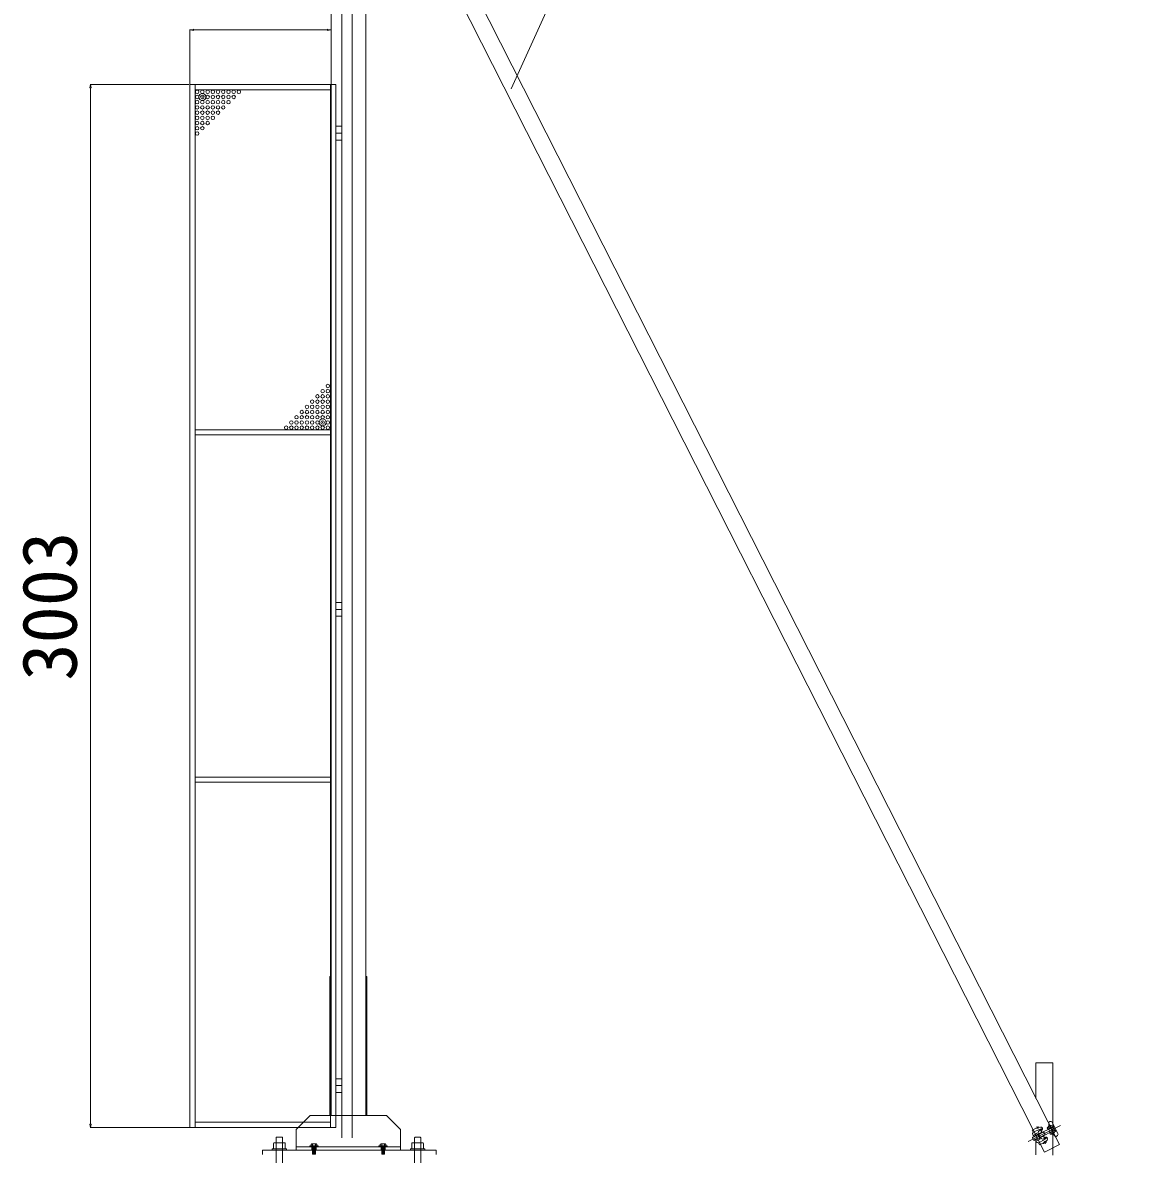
# Model space of a CAD drawing. Units: millimetres, scale not verified. Extents: x -10338 to 10338, y -7128 to 7128.
# Drawn here: x 2518 to 5770, y -4307 to -1049 of the extents above; entities that cross this region are included whole.
import ezdxf
from ezdxf.enums import TextEntityAlignment as Align

# ---------------------------------------------------------------- set-up
doc = ezdxf.new("R2010")
doc.units = ezdxf.units.MM
doc.header["$LTSCALE"] = 40
doc.header["$PDMODE"] = 32
doc.header["$PDSIZE"] = 20
doc.linetypes.add('CHAIN2', pattern=[12, 9, -1, 1, -1])
doc.linetypes.add('DOUBLE_CHAIN2', pattern=[12.8, 9, -1, 0.6, -0.6, 0.6, -1])
for name, color, linetype, lineweight in [('0-0_0', 7, 'Continuous', 9), ('0-4_CYG-36', 7, 'Continuous', 9), ('0-9_TEXT', 7, 'Continuous', 9), ('0-A_ﾒッｼュﾊﾟﾈﾙ用ﾌﾞﾛッｸ', 7, 'Continuous', 9), ('0-D_寸法', 7, 'Continuous', 9)]:
    doc.layers.add(name, color=color, linetype=linetype, lineweight=lineweight)
doc.styles.add('ＭＳ ゴシック', font='')
doc.styles.get('ＭＳ ゴシック').set_extended_font_data('MS Gothic')

msp = doc.modelspace()

# ---------------------------------------------------------------- linework, layer by layer
at = {"layer": '0-0_0', "color": 134}
for p, q in [((2711.78, -1237.22), (2713.44, -1227.22)), ((2711.78, -1237.22), (2715.11, -1237.22)), ((2713.44, -1227.22), (2715.11, -1237.22)), ((2711.78, -4220.22), (2713.44, -4230.22)), ((2711.78, -4220.22), (2715.11, -4220.22)), ((2713.44, -4230.22), (2715.11, -4220.22))]:
    msp.add_line(p, q, dxfattribs=at)
at = {"layer": '0-0_0'}
for p, q in [((2996.61, -1227.22), (2712.44, -1227.22)), ((2713.44, -1237.22), (2713.44, -4220.22)), ((2999.61, -4230.22), (2999.61, -1227.22)), ((3014.61, -4230.22), (3014.61, -1227.22)), ((3404.61, -4230.22), (3404.61, -1227.22)), ((3419.61, -1227.22), (3419.61, -4230.22)), ((3419.61, -4109.36), (3436.54, -4109.36)), ((2998.61, -4230.22), (2712.44, -4230.22))]:
    msp.add_line(p, q, dxfattribs=at)
for points in [[(3419.61, -1387.12), (3436.82, -1387.12), (3436.82, -1367.22)], [(3419.82, -1347.22), (3436.82, -1347.22), (3436.82, -1367.22), (3419.82, -1367.22)], [(3419.61, -2718.72), (3436.61, -2718.72), (3436.61, -2738.72)], [(3419.4, -2758.19), (3436.61, -2758.19), (3436.61, -2738.29), (3419.4, -2738.29)], [(3436.61, -4110.22), (3436.61, -4090.22), (3419.61, -4090.22)], [(3419.4, -4129.26), (3436.61, -4129.26), (3436.61, -4109.36), (3419.4, -4109.36)]]:
    msp.add_lwpolyline(points, dxfattribs=at)
at = {"layer": '0-4_CYG-36'}
for p, q in [((3505.9, -4195.76), (3505.9, 204.24)), ((5502.56, -4278.72), (3337.24, -10.64)), ((5459.29, -4300.84), (3441.16, -322.9)), ((3402.7, -3795.76), (3402.7, -4195.76)), ((3402.7, -3795.76), (3405.9, -3795.76)), ((3509.1, -3795.76), (3505.9, -3795.76)), ((3509.1, -3795.76), (3509.1, -4195.76)), ((5483.36, -4309.81), (5483.36, -4043.92)), ((3305.9, -4235.76), (3345.9, -4195.76)), ((3565.9, -4195.76), (3345.9, -4195.76)), ((3565.9, -4195.76), (3605.9, -4235.76)), ((3305.9, -4235.76), (3305.9, -4295.76)), ((3605.9, -4295.76), (3605.9, -4235.76)), ((5440.66, -4233.76), (5437.49, -4227.39)), ((5483.37, -4229.17), (5442.38, -4249.52)), ((5443.88, -4239.99), (5452.4, -4233.71)), ((5452.86, -4230.92), (5453, -4231.21)), ((5453, -4231.21), (5453.61, -4232.44)), ((5467.44, -4231.5), (5482.14, -4225.1)), ((5468.72, -4234.44), (5467.44, -4231.5)), ((5468.72, -4234.44), (5483.42, -4228.03)), ((5470.62, -4215.41), (5475.1, -4213.19)), ((5485.65, -4249.06), (5472.69, -4222.95)), ((5474.59, -4233.54), (5473.92, -4232.17)), ((5474.59, -4233.53), (5473.92, -4232.17)), ((5477.82, -4226.54), (5478, -4226.9)), ((5479.97, -4230.87), (5479.42, -4229.77)), ((5479.96, -4230.86), (5479.42, -4229.77)), ((5481.8, -4215.44), (5497.81, -4247.69)), ((5487.82, -4238.14), (5483.37, -4229.17)), ((5489.16, -4237.47), (5484.71, -4228.51)), ((3248.24, -4257.95), (3248.24, -4828.06)), ((3266.14, -4257.95), (3248.24, -4257.95)), ((3266.14, -4425.1), (3266.14, -4257.95)), ((3646.21, -4259.94), (3646.21, -4425.1)), ((3662.13, -4257.95), (3648.2, -4257.95)), ((3664.12, -4828.06), (3664.12, -4259.94)), ((5423.89, -4237.77), (5426.82, -4243.68)), ((5424.82, -4258.24), (5424.55, -4259.88)), ((5424.55, -4259.88), (5427.8, -4266.42)), ((5432.32, -4254.52), (5424.82, -4258.24)), ((5433.46, -4255.07), (5426.12, -4258.71)), ((5429.26, -4267.2), (5427.8, -4266.42)), ((5436.76, -4263.48), (5429.26, -4267.2)), ((5437.02, -4262.24), (5429.68, -4265.88)), ((5431.24, -4249.49), (5430.91, -4251.55)), ((5431.24, -4249.49), (5437.8, -4246.2)), ((5434.76, -4308.86), (5434.76, -4264.47)), ((5441.34, -4250.04), (5435.89, -4252.72)), ((5440.12, -4267.4), (5438.27, -4266.38)), ((5446.7, -4264.12), (5440.12, -4267.38)), ((5445.82, -4258.95), (5440.34, -4261.68)), ((5442.48, -4248.36), (5442.04, -4247.46)), ((5451.31, -4243.98), (5442.48, -4248.36)), ((5457.63, -4243.07), (5442.96, -4250.35)), ((5461.14, -4250.26), (5446.47, -4257.54)), ((5487.82, -4238.14), (5446.77, -4258.52)), ((5456.64, -4254.72), (5447.82, -4259.1)), ((5447.82, -4259.1), (5448.26, -4259.99)), ((5448.62, -4238.55), (5451.31, -4243.98)), ((5449.22, -4239.78), (5452.4, -4237.44)), ((5455.32, -4263.06), (5465.48, -4260.06)), ((5456.43, -4242.55), (5457.59, -4243.1)), ((5459.34, -4260.15), (5456.64, -4254.72)), ((5458.73, -4258.92), (5462.51, -4257.81)), ((5460.88, -4251.51), (5461.14, -4250.26)), ((5488.76, -4238.79), (5474.77, -4246.62)), ((5476.34, -4249.42), (5474.77, -4246.62)), ((5490.32, -4241.58), (5476.34, -4249.42)), ((5479.72, -4243.86), (5479.04, -4242.49)), ((5479.72, -4243.86), (5479.04, -4242.5)), ((5481.18, -4246.81), (5481.14, -4246.72)), ((5484.96, -4240.92), (5484.41, -4239.82)), ((5484.96, -4240.92), (5484.42, -4239.83)), ((5486.56, -4244.14), (5486.38, -4243.79)), ((5495.55, -4254.39), (5491.07, -4256.61)), ((3208.95, -4295.76), (3708.9, -4295.76)), ((3208.95, -4295.76), (3208.95, -4307.7)), ((3240.28, -4291.83), (3240.28, -4275.91)), ((3242.26, -4273.92), (3272.11, -4273.92)), ((3274.1, -4275.91), (3274.1, -4291.83)), ((3305.9, -4285.76), (3605.9, -4285.76)), ((3348.72, -4283.38), (3348.72, -4279.4)), ((3350.71, -4277.4), (3362.65, -4277.4)), ((3352.7, -4283.38), (3352.7, -4277.4)), ((3360.66, -4283.38), (3360.66, -4277.4)), ((3364.64, -4279.4), (3364.64, -4283.38)), ((3547.71, -4283.38), (3547.71, -4279.4)), ((3549.7, -4277.4), (3561.64, -4277.4)), ((3551.69, -4283.38), (3551.69, -4277.4)), ((3559.65, -4277.4), (3559.65, -4283.38)), ((3563.63, -4279.4), (3563.63, -4283.38)), ((3638.25, -4291.83), (3638.25, -4275.91)), ((3640.24, -4273.92), (3670.09, -4273.92)), ((3672.08, -4275.91), (3672.08, -4291.83)), ((3708.89, -4295.76), (3708.89, -4307.7)), ((5445.01, -4280.32), (5442.07, -4274.4)), ((5456.02, -4275.97), (5455.47, -4274.86)), ((5462.17, -4277.1), (5458.39, -4269.49)), ((5459.29, -4300.84), (5502.56, -4278.72))]:
    msp.add_line(p, q, dxfattribs=at)
at = {"layer": '0-4_CYG-36', "linetype": 'CHAIN2'}
msp.add_line((5505.03, -4224.01), (5411.92, -4270.23), dxfattribs=at)
at = {"layer": '0-4_CYG-36', "linetype": 'DOUBLE_CHAIN2'}
for p, q in [((3350.71, -4285.36), (3350.71, -4295.31)), ((3360.66, -4285.36), (3352.7, -4285.36)), ((3360.66, -4287.36), (3352.7, -4285.36)), ((3360.66, -4289.34), (3352.7, -4287.36)), ((3360.66, -4291.34), (3352.7, -4289.34)), ((3360.66, -4293.32), (3352.7, -4291.34)), ((3360.66, -4295.31), (3352.7, -4293.32)), ((3360.66, -4297.3), (3352.7, -4295.31)), ((3360.66, -4299.29), (3352.7, -4297.3)), ((3360.66, -4301.28), (3352.7, -4299.29)), ((3362.65, -4285.36), (3362.65, -4295.31)), ((3549.7, -4285.36), (3549.7, -4295.31)), ((3559.65, -4287.36), (3551.69, -4285.36)), ((3559.65, -4289.34), (3551.69, -4287.36)), ((3559.65, -4291.34), (3551.69, -4289.34)), ((3559.65, -4293.32), (3551.69, -4291.34)), ((3559.65, -4295.31), (3551.69, -4293.32)), ((3559.65, -4297.3), (3551.69, -4295.31)), ((3559.65, -4299.29), (3551.69, -4297.3)), ((3559.65, -4301.28), (3551.69, -4299.29)), ((3561.64, -4285.36), (3561.64, -4295.31)), ((3360.66, -4303.27), (3352.7, -4301.28)), ((3360.66, -4305.26), (3352.7, -4303.27)), ((3360.66, -4307.25), (3352.7, -4305.26)), ((3559.65, -4303.27), (3551.69, -4301.28)), ((3559.65, -4305.26), (3551.69, -4303.27)), ((3559.65, -4307.25), (3551.69, -4305.26))]:
    msp.add_line(p, q, dxfattribs=at)
at = {"layer": '0-4_CYG-36'}
for points in [[(5434.76, -4146.24), (5434.76, -4043.92), (5483.36, -4043.92)], [(5438.58, -4231.32), (5443.75, -4228.75), (5442.41, -4228.3), (5435.24, -4231.86), (5434.69, -4232.69)], [(5477.83, -4223.75), (5470.22, -4227.53), (5469.88, -4228.54)], [(5469.88, -4228.54), (5470.32, -4229.43), (5471.33, -4229.77), (5478.94, -4225.99), (5479.28, -4224.98), (5478.84, -4224.09)], [(3543.73, -4285.36), (3543.73, -4283.38), (3567.61, -4283.38), (3567.61, -4285.36)], [(5459.03, -4272.52), (5463.53, -4270.29), (5464.54, -4270.62), (5464.98, -4271.52), (5464.64, -4272.52), (5457.03, -4276.3), (5456.02, -4275.97)]]:
    msp.add_lwpolyline(points, dxfattribs=at)
for points in [[(5479.5, -4247.93), (5479.39, -4247.7), (5488.35, -4243.26), (5488.46, -4243.48), (5488.12, -4244.48), (5480.51, -4248.26)], [(3278.08, -4291.83), (3236.3, -4291.83), (3236.3, -4295.81), (3278.08, -4295.81)], [(3368.62, -4285.36), (3344.74, -4285.36), (3344.74, -4283.38), (3368.62, -4283.38)], [(3676.06, -4291.83), (3634.27, -4291.83), (3634.27, -4295.81), (3676.06, -4295.81)]]:
    msp.add_lwpolyline(points, close=True, dxfattribs=at)
at = {"layer": '0-4_CYG-36', "linetype": 'DOUBLE_CHAIN2'}
for points in [[(3352.7, -4283.38), (3352.7, -4307.25), (3360.66, -4307.25), (3360.66, -4283.38)], [(3551.69, -4283.38), (3551.69, -4307.25), (3559.65, -4307.25), (3559.65, -4283.38)]]:
    msp.add_lwpolyline(points, dxfattribs=at)
at = {"layer": '0-4_CYG-36'}
for centre, radius, start, end in [((5463.5, -4307.97), 80.6, 100.823, 119.434), ((5807.98, -5110.28), 946.72, 112.012, 113.741), ((5449.28, -4232.7), 4, 26.4, 106.989), ((5451.21, -4232.1), 2, 306.383, 26.4), ((5450.03, -4234.22), 4, 306.383, 26.4), ((5459.7, -4221.62), 12.56, 308.057, 29.606), ((5464.77, -4243.99), 10.25, 357.171, 55.629), ((5477.32, -4217.67), 5, 26.4, 116.4), ((5483.82, -4228.95), 4.2, 26.4, 113.538), ((5483.82, -4228.95), 1, 26.4, 113.538), ((5486.71, -4224.82), 1, 116.4, 206.4), ((3648.2, -4259.94), 1.99, 90, 180), ((3662.13, -4259.94), 1.99, 0, 90), ((5430.5, -4248.37), 5.57, 132.772, 205.788), ((5431.51, -4247.35), 6.94, 209.778, 267.587), ((5426.38, -4243.91), 0.5, 312.772, 26.4), ((5439.59, -4242.64), 10.8, 219.289, 249.774), ((5441.99, -4268.46), 6.94, 145.213, 203.022), ((5450.86, -4250.87), 15.09, 187.049, 225.751), ((5442.82, -4243.07), 7.12, 211.052, 258.011), ((5448.1, -4264.83), 8.38, 157.938, 197.834), ((5419.58, -4266.24), 28.24, 12.812, 39.975), ((5451.63, -4250.44), 10.3, 177.763, 235.639), ((5447.43, -4244.82), 6, 126.383, 206.122), ((5325.71, -4055.41), 247.98, 297.984, 304.414), ((5450.48, -4261.98), 5.56, 146.937, 208.834), ((5413.04, -4206.33), 80.6, 293.366, 311.977), ((5453.63, -4257.3), 6, 206.678, 286.417), ((5450.4, -4237.66), 2, 126.383, 206.4), ((5433.72, -4259.23), 28.24, 15.865, 36.28), ((5434.28, -4258.95), 28.24, 17.932, 34.217), ((5461.13, -4259.26), 2, 206.4, 286.417), ((5463.64, -4261.65), 4, 26.4, 106.417), ((5466.04, -4261.98), 2, 26.4, 106.417), ((5464.39, -4263.16), 4, 305.811, 26.4), ((5479.53, -4261.56), 12.56, 23.194, 104.743), ((5488.27, -4237.92), 1, 299.262, 26.4), ((5488.27, -4237.92), 4.2, 299.262, 26.4), ((5494.72, -4240.94), 1, 206.4, 296.4), ((5493.33, -4249.91), 5, 296.4, 26.4), ((3242.26, -4275.91), 1.99, 90, 180), ((3272.11, -4275.91), 1.99, 0, 90), ((3350.71, -4279.4), 1.99, 90, 180), ((3362.65, -4279.4), 1.99, 0, 90), ((3549.7, -4279.4), 1.99, 90, 180), ((3561.64, -4279.4), 1.99, 0, 90), ((3640.24, -4275.91), 1.99, 90, 180), ((3670.09, -4275.91), 1.99, 0, 90), ((5440.56, -4268.64), 5.57, 207.012, 280.028), ((5441.62, -4274.62), 0.5, 26.4, 100.028)]:
    msp.add_arc(centre, radius, start, end, dxfattribs=at)
at = {"layer": '0-4_CYG-36', "linetype": 'DOUBLE_CHAIN2'}
for centre in [(3362.65, -4279.4), (3561.64, -4279.4)]:
    msp.add_arc(centre, 1.99, 0, 90, dxfattribs=at)
at = {"layer": '0-9_TEXT'}
msp.add_lwpolyline([(3924.02, -1239.48), (4245.26, -531.17), (5769.81, -531.17)], dxfattribs=at)
at = {"layer": '0-A_ﾒッｼュﾊﾟﾈﾙ用ﾌﾞﾛッｸ'}
for centre in [(3020.61, -1248.22), (3020.61, -1263.22), (3035.61, -1248.22), (3035.61, -1263.22), (3050.61, -1248.22), (3050.61, -1263.22), (3065.61, -1248.22), (3065.61, -1263.22), (3080.61, -1248.22), (3080.61, -1263.22), (3095.61, -1248.22), (3095.61, -1263.22), (3110.61, -1248.22), (3110.61, -1263.22), (3125.61, -1248.22), (3125.61, -1263.22), (3140.61, -1248.22), (3020.61, -1278.22), (3020.61, -1293.22), (3020.61, -1308.22), (3035.61, -1278.22), (3035.61, -1293.22), (3035.61, -1308.22), (3050.61, -1278.22), (3050.61, -1293.22), (3050.61, -1308.22), (3065.61, -1278.22), (3065.61, -1293.22), (3065.61, -1308.22), (3080.61, -1278.22), (3080.61, -1293.22), (3080.61, -1308.22), (3095.61, -1278.22), (3095.61, -1293.22), (3110.61, -1278.22), (3020.61, -1323.22), (3020.61, -1338.22), (3035.61, -1323.22), (3035.61, -1338.22), (3050.61, -1323.22), (3050.61, -1338.22), (3065.61, -1323.22), (3020.61, -1353.22), (3020.61, -1368.22), (3035.61, -1353.22), (3381.61, -2110.22), (3396.61, -2095.22), (3396.61, -2110.22), (3336.61, -2155.22), (3351.61, -2140.22), (3351.61, -2155.22), (3366.61, -2125.22), (3366.61, -2140.22), (3366.61, -2155.22), (3381.61, -2125.22), (3381.61, -2140.22), (3381.61, -2155.22), (3396.61, -2125.22), (3396.61, -2140.22), (3396.61, -2155.22), (3306.61, -2185.22), (3321.61, -2170.22), (3321.61, -2185.22), (3336.61, -2170.22), (3336.61, -2185.22), (3351.61, -2170.22), (3351.61, -2185.22), (3366.61, -2170.22), (3366.61, -2185.22), (3381.61, -2170.22), (3381.61, -2185.22), (3396.61, -2170.22), (3396.61, -2185.22), (3276.61, -2215.22), (3291.61, -2200.22), (3291.61, -2215.22), (3306.61, -2200.22), (3306.61, -2215.22), (3321.61, -2200.22), (3321.61, -2215.22), (3336.61, -2200.22), (3336.61, -2215.22), (3351.61, -2200.22), (3351.61, -2215.22), (3366.61, -2200.22), (3366.61, -2215.22), (3381.61, -2200.22), (3381.61, -2215.22), (3396.61, -2200.22), (3396.61, -2215.22)]:
    msp.add_circle(centre, 5, dxfattribs=at)
for p in [(3035.61, -1263.22), (3381.61, -2200.22)]:
    msp.add_point(p, dxfattribs=at)
at = {"layer": '0-D_寸法'}
for p, q in [((3436.82, -4259.47), (3436.82, -24.77)), ((3406.04, -119.29), (3406.04, -4195.76)), ((2999.61, -1228.22), (2999.61, -1069.03)), ((3009.61, -1070.03), (3396.04, -1070.03)), ((3406.04, -1226.22), (3406.04, -1069.03)), ((3419.61, -1227.22), (2999.61, -1227.22)), ((3404.61, -1242.22), (3014.61, -1242.22)), ((3404.61, -2221.22), (3014.61, -2221.22)), ((3404.61, -2236.22), (3014.61, -2236.22)), ((3404.61, -3221.22), (3014.61, -3221.22)), ((3404.61, -3236.22), (3014.61, -3236.22)), ((3419.61, -4230.22), (2999.61, -4230.22)), ((3404.61, -4215.22), (3014.61, -4215.22))]:
    msp.add_line(p, q, dxfattribs=at)
at = {"layer": '0-D_寸法', "color": 134}
for p, q in [((3009.61, -1068.36), (2999.61, -1070.03)), ((2999.61, -1070.03), (3009.61, -1071.7)), ((3009.61, -1068.36), (3009.61, -1071.7)), ((3396.04, -1068.36), (3406.04, -1070.03)), ((3396.04, -1068.36), (3396.04, -1071.7)), ((3406.04, -1070.03), (3396.04, -1071.7))]:
    msp.add_line(p, q, dxfattribs=at)
at = {"layer": '0-D_寸法'}
msp.add_lwpolyline([(3436.82, -44.77), (3436.82, -24.77), (3466.82, -24.77), (3466.82, -4259.47)], dxfattribs=at)

# ---------------------------------------------------------------- texts
at = {"layer": '0-0_0', "style": 'ＭＳ ゴシック'}
msp.add_text('3003', height=157.7, rotation=90, dxfattribs=at).set_placement((2721.29, -2943.76), align=Align.BOTTOM_LEFT)

doc.saveas('drawing.dxf')
